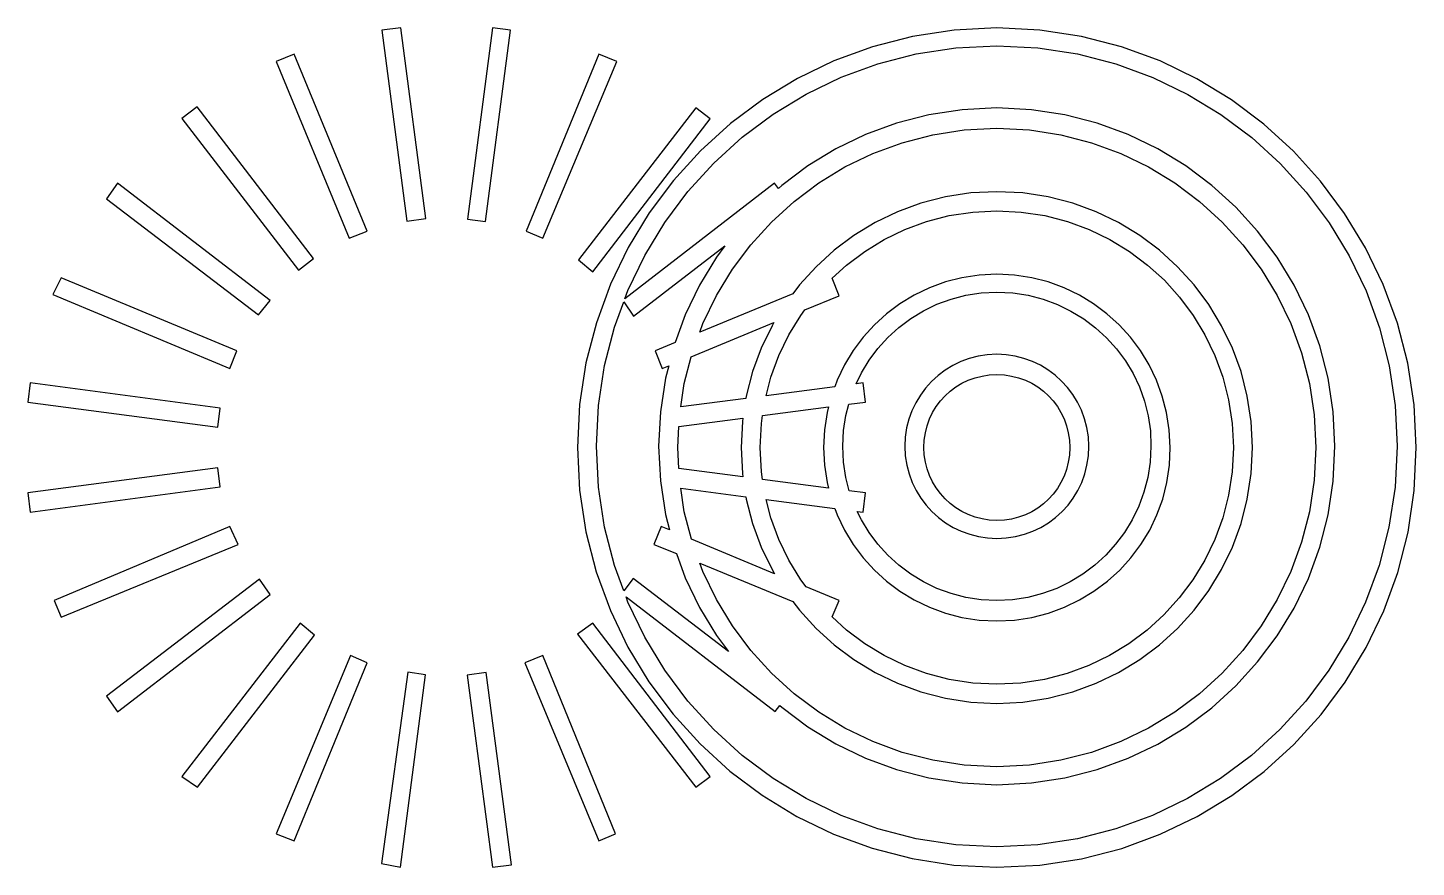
# Model space of a CAD drawing. Extents: x 14.9 to 45.6, y 262 to 280.6.
import ezdxf

# ---------------------------------------------------------------- set-up
doc = ezdxf.new("R2010")
doc.units = 0
doc.layers.add('Layer_1', color=7, linetype='CONTINUOUS')

msp = doc.modelspace()

# ---------------------------------------------------------------- linework, layer by layer
at = {"layer": 'Layer_1', "color": 7}
for points in [[(23.12417, 280.598934), (22.704557, 280.54364), (23.261112, 276.320126), (23.680725, 276.375419), (23.12417, 280.598934)], [(25.158154, 280.596867), (24.602116, 276.363534), (24.998991, 276.310824), (25.555029, 280.544157), (25.158154, 280.596867)], [(36.323365, 280.597384), (35.377167, 280.549325), (34.457846, 280.408765), (33.570045, 280.179838), (32.717898, 279.867713), (31.90658, 279.477039), (31.140736, 279.011951), (30.425532, 278.477617), (29.765109, 277.878687), (29.16411, 277.219295), (28.628226, 276.50461), (28.161588, 275.738766), (27.769365, 274.926929), (27.455688, 274.073234), (27.226244, 273.182849), (27.084652, 272.260425), (27.036593, 271.310096), (27.084133, 270.364417), (27.224693, 269.445093), (27.453621, 268.557292), (27.765748, 267.705148), (28.156421, 266.893828), (28.621508, 266.127983), (29.155842, 265.412264), (29.754771, 264.75184), (30.414163, 264.15136), (31.129366, 263.615476), (31.894695, 263.148836), (32.706529, 262.756612), (33.560226, 262.442935), (34.45061, 262.212975), (35.373034, 262.0719), (36.323365, 262.023325), (37.273693, 262.071384), (38.197152, 262.211943), (39.08857, 262.440869), (39.943299, 262.752995), (40.756686, 263.143668), (41.524081, 263.608758), (42.240832, 264.143092), (42.901256, 264.742022), (43.501738, 265.401414), (44.036588, 266.116098), (44.501675, 266.881942), (44.891832, 267.693779), (45.202924, 268.547473), (45.429267, 269.437341), (45.566726, 270.360282), (45.610136, 271.310096), (45.562075, 272.256291), (45.421518, 273.175615), (45.193106, 274.063416), (44.880982, 274.91556), (44.48979, 275.72688), (44.025219, 276.492725), (43.490885, 277.208444), (42.89144, 277.868868), (42.232048, 278.469348), (41.517363, 279.005233), (40.751516, 279.471871), (39.939679, 279.864095), (39.086504, 280.177771), (38.196117, 280.407731), (37.273177, 280.548808), (36.323365, 280.597384)], [(36.323365, 280.200509), (37.229769, 280.154), (38.110334, 280.019124), (38.96093, 279.7995), (39.7769, 279.499776), (40.553079, 279.125122), (41.285853, 278.679671), (41.969531, 278.167558), (42.600501, 277.59395), (43.173591, 276.963497), (43.684671, 276.280851), (44.128573, 275.54963), (44.501159, 274.775517), (44.797781, 273.962647), (45.014305, 273.115153), (45.145047, 272.238721), (45.186906, 271.336967), (45.140914, 270.430563), (45.006556, 269.550514), (44.787962, 268.701469), (44.490306, 267.88705), (44.116685, 267.111902), (43.672786, 266.381197), (43.162741, 265.69907), (42.590682, 265.06965), (41.961262, 264.497592), (41.278616, 263.987028), (40.547911, 263.543128), (39.773283, 263.170024), (38.958861, 262.871851), (38.109302, 262.653261), (37.22925, 262.5189), (36.323365, 262.473426), (35.416961, 262.5189), (34.536909, 262.653261), (33.687866, 262.871851), (32.873444, 263.170024), (32.0983, 263.543128), (31.367595, 263.987028), (30.685464, 264.497592), (30.056047, 265.06965), (29.483989, 265.69907), (28.973425, 266.381197), (28.529523, 267.111902), (28.156421, 267.88705), (28.113013, 268.005906), (31.41772, 265.471176), (31.518489, 265.602433), (31.563447, 265.561608), (32.140157, 265.130112), (32.757689, 264.754423), (33.411914, 264.438679), (34.099727, 264.1865), (34.816478, 264.001498), (35.559068, 263.887809), (36.323365, 263.849053), (37.087659, 263.887809), (37.829733, 264.000463), (38.547, 264.183915), (39.234297, 264.435063), (39.889038, 264.749255), (40.506054, 265.122876), (41.082764, 265.552824), (41.615031, 266.035482), (42.098721, 266.566199), (42.53022, 267.14239), (42.905391, 267.759409), (43.221134, 268.414666), (43.473832, 269.103511), (43.658316, 269.822331), (43.772005, 270.568022), (43.810761, 271.336967), (43.772005, 272.101262), (43.658316, 272.843335), (43.473832, 273.560604), (43.221134, 274.247901), (42.905391, 274.902641), (42.53022, 275.519658), (42.098721, 276.096367), (41.615031, 276.628634), (41.082764, 277.112325), (40.506054, 277.543824), (39.889038, 277.918994), (39.234297, 278.234737), (38.547, 278.486918), (37.829733, 278.67192), (37.087659, 278.785608), (36.323365, 278.824366), (35.559068, 278.785608), (34.816478, 278.67192), (34.099727, 278.486918), (33.411914, 278.234737), (32.757689, 277.918994), (32.140157, 277.543824), (31.563447, 277.112325), (31.489033, 277.044629), (31.402218, 277.157284), (28.088209, 274.600334), (28.156421, 274.786886), (28.529523, 275.561516), (28.973425, 276.29222), (29.483989, 276.974866), (30.056047, 277.604285), (30.685464, 278.176343), (31.367595, 278.686389), (32.0983, 279.13029), (32.873444, 279.503911), (33.687866, 279.801567), (34.536909, 280.020158), (35.416961, 280.154517), (36.323365, 280.200509)], [(20.765657, 280.014991), (20.368782, 279.856344), (21.983154, 275.940304), (22.380029, 276.09895), (20.765657, 280.014991)], [(27.512534, 280.014991), (25.898677, 276.09895), (26.269197, 275.940304), (27.909409, 279.856344), (27.512534, 280.014991)], [(18.615401, 278.848137), (18.280021, 278.590271), (20.857641, 275.232337), (21.193538, 275.490202), (18.615401, 278.848137)], [(29.656071, 278.824366), (27.062948, 275.464364), (27.380242, 275.199781), (29.973365, 278.586137), (29.656071, 278.824366)], [(36.323365, 278.374781), (37.043733, 278.33809), (37.743431, 278.230603), (38.41936, 278.055937), (39.067898, 277.817709), (39.684915, 277.519536), (40.267826, 277.165035), (40.811979, 276.757825), (41.313756, 276.301005), (41.770577, 275.79871), (42.177787, 275.254558), (42.532286, 274.672164), (42.830461, 274.055148), (43.068689, 273.406608), (43.243354, 272.730681), (43.350841, 272.030465), (43.387533, 271.310096), (43.350841, 270.590243), (43.243354, 269.890027), (43.068689, 269.214099), (42.830461, 268.56556), (42.532286, 267.948544), (42.177787, 267.366151), (41.770577, 266.821998), (41.313756, 266.319703), (40.811979, 265.862884), (40.267826, 265.455672), (39.684915, 265.101172), (39.067898, 264.803), (38.41936, 264.564772), (37.743431, 264.390105), (37.043733, 264.282618), (36.323365, 264.245928), (35.602994, 264.282618), (34.90278, 264.390105), (34.226851, 264.564772), (33.578829, 264.803), (32.961294, 265.101172), (32.378901, 265.455672), (31.834748, 265.862884), (31.332455, 266.319703), (30.876152, 266.821998), (30.468424, 267.366151), (30.113925, 267.948544), (29.81575, 268.56556), (29.748054, 268.750562), (31.809428, 267.906168), (31.955671, 267.710832), (32.321542, 267.308789), (32.723584, 266.942921), (33.159731, 266.616843), (33.626372, 266.332622), (34.121431, 266.093876), (34.641295, 265.903191), (35.183381, 265.763665), (35.745105, 265.677363), (36.323365, 265.648426), (36.901106, 265.677363), (37.46283, 265.763665), (38.004914, 265.903191), (38.52478, 266.093876), (39.019839, 266.332622), (39.486477, 266.616843), (39.922627, 266.942921), (40.325188, 267.308789), (40.69054, 267.710832), (41.017134, 268.146981), (41.300839, 268.613619), (41.539583, 269.108678), (41.730268, 269.628545), (41.869796, 270.170631), (41.956095, 270.732353), (41.985033, 271.310096), (41.956095, 271.888355), (41.869796, 272.450078), (41.730268, 272.992163), (41.539583, 273.512028), (41.300839, 274.007088), (41.017134, 274.473727), (40.69054, 274.909876), (40.325188, 275.311918), (39.922627, 275.677787), (39.486477, 276.003866), (39.019839, 276.288086), (38.52478, 276.526831), (38.004914, 276.717517), (37.46283, 276.857044), (36.901106, 276.943343), (36.323365, 276.972282), (35.745105, 276.943343), (35.183381, 276.857044), (34.641295, 276.717517), (34.121431, 276.526831), (33.626372, 276.288086), (33.159731, 276.003866), (32.723584, 275.677787), (32.321542, 275.311918), (31.955671, 274.909876), (31.806843, 274.710921), (29.744437, 273.860328), (29.81575, 274.055148), (30.113925, 274.672164), (30.468424, 275.254558), (30.876152, 275.79871), (31.332455, 276.301005), (31.834748, 276.757825), (32.378901, 277.165035), (32.961294, 277.519536), (33.578829, 277.817709), (34.226851, 278.055937), (34.90278, 278.230603), (35.602994, 278.33809), (36.323365, 278.374781)], [(16.850134, 277.157284), (16.611906, 276.813635), (19.971907, 274.246867), (20.236491, 274.564677), (16.850134, 277.157284)], [(36.323365, 276.549052), (36.861832, 276.521664), (37.383765, 276.442082), (37.887611, 276.312891), (38.36975, 276.136157), (38.82812, 275.914982), (39.259618, 275.651949), (39.662695, 275.349642), (40.033731, 275.011162), (40.371178, 274.638575), (40.671935, 274.235498), (40.932901, 273.803483), (41.152527, 273.34563), (41.32771, 272.864523), (41.456385, 272.363261), (41.534931, 271.84443), (41.561803, 271.310096), (41.534931, 270.776278), (41.45535, 270.257446), (41.325643, 269.756185), (41.14891, 269.275078), (40.927734, 268.817224), (40.664701, 268.38521), (40.362909, 267.982133), (40.023912, 267.609547), (39.651842, 267.271065), (39.248249, 266.968758), (38.816235, 266.705725), (38.358381, 266.484552), (37.877792, 266.307818), (37.376528, 266.178627), (36.85718, 266.098527), (36.323365, 266.071656), (35.789028, 266.098527), (35.270199, 266.178627), (34.768938, 266.307818), (34.28783, 266.484552), (33.830492, 266.705725), (33.398478, 266.968758), (32.994885, 267.271065), (32.675525, 267.561488), (32.831071, 267.923739), (32.099332, 268.228113), (31.98151, 268.38521), (31.718477, 268.817224), (31.497301, 269.275078), (31.320568, 269.756185), (31.215666, 270.162879), (32.735469, 269.963407), (32.788696, 269.81768), (32.950443, 269.482818), (33.142679, 269.16604), (33.363339, 268.870969), (33.611386, 268.598117), (33.883719, 268.350586), (34.179308, 268.129411), (34.495568, 267.937175), (34.830948, 267.775427), (35.183381, 267.646752), (35.5508, 267.552185), (35.931139, 267.493791), (36.323365, 267.474154), (36.715588, 267.493791), (37.096959, 267.552185), (37.465412, 267.646752), (37.819396, 267.775427), (38.156327, 267.937175), (38.474136, 268.129411), (38.771277, 268.350586), (39.045163, 268.598117), (39.293725, 268.870969), (39.515417, 269.16604), (39.708169, 269.482818), (39.868885, 269.81768), (39.997041, 270.170113), (40.089026, 270.537534), (40.144318, 270.918388), (40.159823, 271.310096), (40.139667, 271.70232), (40.08179, 272.082658), (39.987222, 272.450594), (39.858031, 272.802511), (39.696284, 273.137891), (39.504048, 273.454151), (39.282872, 273.74974), (39.035344, 274.022075), (38.762492, 274.270122), (38.467418, 274.49078), (38.151159, 274.683533), (37.815779, 274.844764), (37.463346, 274.973955), (37.095927, 275.068522), (36.71507, 275.126917), (36.323365, 275.146554), (35.931139, 275.126917), (35.5508, 275.068522), (35.183381, 274.973955), (34.830948, 274.844764), (34.495568, 274.683533), (34.179308, 274.49078), (33.883719, 274.270122), (33.611386, 274.022075), (33.363339, 273.74974), (33.142679, 273.454151), (32.950443, 273.137891), (32.788696, 272.802511), (32.735469, 272.656783), (31.215666, 272.457829), (31.320568, 272.864523), (31.497301, 273.34563), (31.718477, 273.803483), (31.98151, 274.235498), (32.073495, 274.358488), (32.831071, 274.670614), (32.675007, 275.059221), (32.994885, 275.349642), (33.398478, 275.651949), (33.830492, 275.914982), (34.28783, 276.136157), (34.768938, 276.312891), (35.270199, 276.442082), (35.789028, 276.521664), (36.323365, 276.549052)], [(30.304094, 275.770288), (30.116507, 275.519658), (29.74082, 274.902641), (29.425077, 274.247901), (29.2008, 273.636052), (28.756385, 273.453117), (28.915032, 273.056242), (29.058174, 273.115153), (28.987895, 272.843335), (28.874206, 272.101262), (28.83545, 271.336967), (28.874206, 270.572673), (28.987895, 269.830083), (29.076777, 269.485919), (28.888676, 269.56395), (28.73003, 269.167075), (29.227674, 268.96347), (29.425077, 268.425516), (29.74082, 267.771294), (30.116507, 267.153759), (30.382125, 266.798744), (28.273727, 268.415698), (28.063404, 268.141296), (27.858249, 268.701469), (27.639655, 269.550514), (27.505297, 270.430563), (27.459823, 271.336967), (27.505297, 272.242855), (27.639655, 273.122905), (27.858249, 273.972465), (28.063404, 274.533155), (28.279928, 274.220512), (30.304094, 275.770288)], [(15.606282, 275.067489), (15.421281, 274.696969), (19.337321, 273.056242), (19.495967, 273.453117), (15.606282, 275.067489)], [(36.323365, 274.749679), (36.675798, 274.732109), (37.017896, 274.679399), (37.347591, 274.593616), (37.66385, 274.476827), (37.964091, 274.3311), (38.247277, 274.1585), (38.511345, 273.960063), (38.754224, 273.737854), (38.974365, 273.493942), (39.170218, 273.230392), (39.340234, 272.949272), (39.481828, 272.651616), (39.594483, 272.33949), (39.675614, 272.014962), (39.723157, 271.680099), (39.736074, 271.336967), (39.718506, 270.988668), (39.66683, 270.650704), (39.582079, 270.324108), (39.467358, 270.01095), (39.323181, 269.712778), (39.151615, 269.431139), (38.954728, 269.168625), (38.734068, 268.925745), (38.491707, 268.705086), (38.228674, 268.508199), (37.947039, 268.337151), (37.648864, 268.192974), (37.335706, 268.077735), (37.009109, 267.993502), (36.671146, 267.94131), (36.323365, 267.923739), (35.975065, 267.94131), (35.637102, 267.993502), (35.310505, 268.077735), (34.997347, 268.192974), (34.699172, 268.337151), (34.417537, 268.508199), (34.15502, 268.705086), (33.912143, 268.925745), (33.691483, 269.168625), (33.494596, 269.431139), (33.323548, 269.712778), (33.234148, 269.89778), (33.360238, 269.881243), (33.412948, 270.304989), (33.056896, 270.351498), (32.979899, 270.650704), (32.927705, 270.988668), (32.910137, 271.336967), (32.927705, 271.68475), (32.979899, 272.022713), (33.042944, 272.267143), (33.412948, 272.315719), (33.360238, 272.738949), (33.206758, 272.718795), (33.323548, 272.960641), (33.494596, 273.242277), (33.691483, 273.50531), (33.912143, 273.747673), (34.15502, 273.968331), (34.417537, 274.165218), (34.699172, 274.336784), (34.997347, 274.480961), (35.310505, 274.595683), (35.637102, 274.680432), (35.975065, 274.732109), (36.323365, 274.749679)], [(31.386713, 274.075301), (31.345372, 274.007088), (31.106628, 273.512028), (30.915943, 272.992163), (30.776415, 272.450078), (30.768665, 272.398918), (29.322757, 272.209265), (29.402857, 272.730681), (29.555302, 273.320309), (31.386713, 274.075301)], [(36.323365, 273.374052), (36.11304, 273.3632), (35.908919, 273.332194), (35.712548, 273.281551), (35.524963, 273.211788), (35.346679, 273.125489), (35.17873, 273.022652), (35.022152, 272.904314), (34.877975, 272.772022), (34.747231, 272.626811), (34.630444, 272.469715), (34.529159, 272.301766), (34.444408, 272.123999), (34.376711, 271.937448), (34.326586, 271.743144), (34.296098, 271.542639), (34.285761, 271.336967), (34.296614, 271.126644), (34.328137, 270.922522), (34.378781, 270.726152), (34.448027, 270.538566), (34.534842, 270.360282), (34.637678, 270.192335), (34.755502, 270.035755), (34.887794, 269.891578), (35.033002, 269.760837), (35.190099, 269.644047), (35.358048, 269.542762), (35.536333, 269.458013), (35.722366, 269.389798), (35.916671, 269.340189), (36.117175, 269.309701), (36.323365, 269.299366), (36.533687, 269.309701), (36.737292, 269.340189), (36.933663, 269.389798), (37.121764, 269.458013), (37.300048, 269.542762), (37.467997, 269.644047), (37.624575, 269.760837), (37.768236, 269.891578), (37.899496, 270.035755), (38.015767, 270.192335), (38.117052, 270.360282), (38.202319, 270.538566), (38.270015, 270.726152), (38.319625, 270.922522), (38.350113, 271.126644), (38.36045, 271.336967), (38.349597, 271.54729), (38.31859, 271.750895), (38.267949, 271.947266), (38.198702, 272.134851), (38.111885, 272.313652), (38.009049, 272.4816), (37.890709, 272.637663), (37.758417, 272.78184), (37.613209, 272.913099), (37.456112, 273.02937), (37.288163, 273.130656), (37.110397, 273.215922), (36.923845, 273.283618), (36.730058, 273.333228), (36.529036, 273.363717), (36.323365, 273.374052)], [(14.918469, 272.738949), (14.865759, 272.315719), (19.072738, 271.760197), (19.125447, 272.183427), (14.918469, 272.738949)], [(36.323365, 272.924467), (36.489761, 272.916199), (36.650993, 272.891911), (36.806023, 272.852637), (36.954851, 272.798894), (37.095927, 272.731198), (37.22925, 272.651099), (37.353274, 272.558598), (37.467481, 272.454729), (37.571349, 272.340524), (37.66385, 272.2165), (37.74395, 272.083175), (37.811646, 271.942098), (37.865388, 271.79327), (37.904663, 271.638241), (37.928952, 271.476494), (37.93722, 271.310612), (37.928952, 271.144214), (37.904663, 270.982984), (37.865388, 270.827438), (37.811646, 270.67861), (37.74395, 270.537534), (37.66385, 270.404208), (37.571349, 270.280185), (37.467481, 270.16598), (37.353274, 270.06211), (37.22925, 269.970125), (37.095927, 269.889511), (36.954851, 269.822331), (36.806023, 269.76807), (36.650993, 269.728796), (36.489761, 269.704509), (36.323365, 269.696241), (36.156966, 269.705025), (35.995737, 269.72983), (35.840188, 269.770655), (35.69136, 269.825948), (35.550284, 269.894679), (35.417476, 269.976842), (35.292934, 270.070894), (35.17873, 270.175799), (35.075378, 270.291554), (34.982877, 270.416093), (34.902261, 270.549419), (34.835084, 270.689978), (34.781339, 270.837256), (34.741548, 270.990218), (34.717259, 271.148348), (34.70951, 271.310612), (34.717259, 271.47701), (34.741548, 271.638241), (34.781339, 271.79327), (34.835084, 271.942098), (34.902261, 272.083175), (34.982877, 272.2165), (35.075378, 272.340524), (35.17873, 272.454729), (35.292934, 272.558598), (35.417476, 272.651099), (35.550284, 272.731198), (35.69136, 272.798894), (35.840188, 272.852637), (35.995737, 272.891911), (36.156966, 272.916199), (36.323365, 272.924467)], [(32.597492, 272.208749), (32.564937, 272.082658), (32.506544, 271.70232), (32.486907, 271.310096), (32.506544, 270.918388), (32.564937, 270.537534), (32.596976, 270.41196), (31.138151, 270.603679), (31.111796, 270.776278), (31.084408, 271.310096), (31.111796, 271.84443), (31.138151, 272.017029), (32.597492, 272.208749)], [(30.701485, 271.959668), (30.690632, 271.888355), (30.661178, 271.310096), (30.690632, 270.732353), (30.701485, 270.66104), (29.28245, 270.847075), (29.258678, 271.310096), (29.28245, 271.773633), (30.701485, 271.959668)], [(19.072738, 270.860511), (14.865759, 270.304989), (14.918469, 269.881243), (19.125447, 270.437281), (19.072738, 270.860511)], [(29.322757, 270.411442), (30.768665, 270.221791), (30.776415, 270.170631), (30.915943, 269.628545), (31.106628, 269.108678), (31.345372, 268.613619), (31.403769, 268.517501), (29.559435, 269.284896), (29.402857, 269.890027), (29.322757, 270.411442)], [(19.337321, 269.56395), (15.447636, 267.923739), (15.606282, 267.553219), (19.522322, 269.167075), (19.337321, 269.56395)], [(19.998779, 268.39968), (16.611906, 265.807073), (16.850134, 265.462908), (20.236491, 268.056031), (19.998779, 268.39968)], [(20.897949, 267.420928), (18.278988, 264.034055), (18.622636, 263.795827), (21.215759, 267.156344), (20.897949, 267.420928)], [(27.380242, 267.420928), (27.036593, 267.1827), (29.656071, 263.795827), (29.973365, 264.034055), (27.380242, 267.420928)], [(22.009509, 266.706243), (20.368782, 262.764364), (20.765657, 262.605202), (22.380029, 266.547596), (22.009509, 266.706243)], [(26.269197, 266.706243), (25.872322, 266.547596), (27.512534, 262.605202), (27.883053, 262.764364), (26.269197, 266.706243)], [(23.279199, 266.336239), (22.697322, 262.102906), (23.120552, 262.023325), (23.676074, 266.283013), (23.279199, 266.336239)], [(25.01501, 266.328487), (24.595398, 266.273194), (25.156087, 262.023325), (25.575699, 262.079133), (25.01501, 266.328487)]]:
    msp.add_lwpolyline(points, close=True, dxfattribs=at)

doc.saveas('drawing.dxf')
